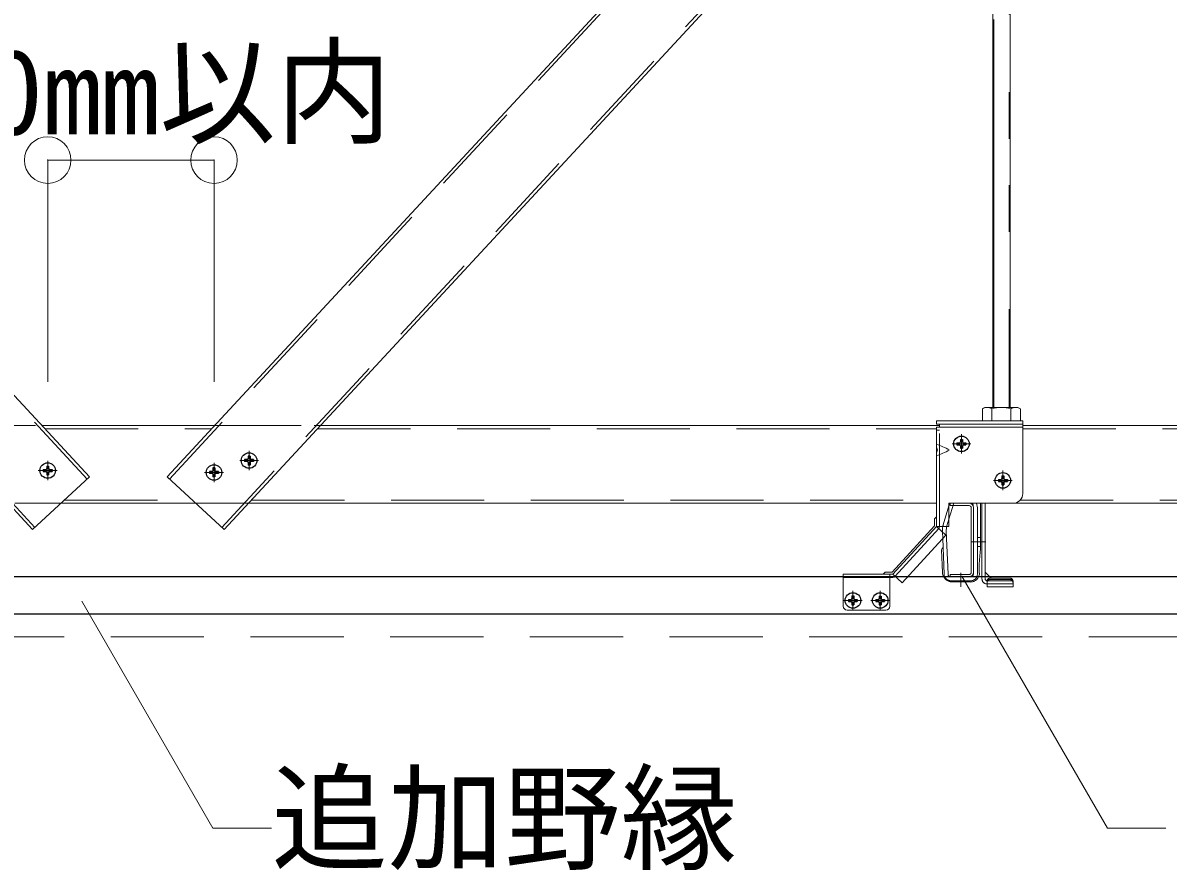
# Model space of a CAD drawing. Units: millimetres on the paper, with parts at other scales. Extents: x -195 to 195, y -140 to 138.
# Drawn here: x -164.66 to -149.91, y 15.74 to 26.66 of the extents above; entities that cross this region are included whole.
import ezdxf
from ezdxf.enums import TextEntityAlignment as Align

# ---------------------------------------------------------------- set-up
doc = ezdxf.new("R2010")
doc.units = ezdxf.units.MM
doc.header["$PDMODE"] = 32
doc.header["$PDSIZE"] = 0.6
for name, pattern in [('CHAIN1', [8, 5, -1, 1, -1]), ('DASHED1', [1.8, 1.2, -0.6]), ('DOUBLE_CHAIN1', [8.8, 5, -1, 0.6, -0.6, 0.6, -1])]:
    doc.linetypes.add(name, pattern=pattern)
for name, color, linetype, lineweight in [('7-0_中心線', 4, 'CHAIN1', 9), ('7-1_吊り材', 7, 'Continuous', 18), ('7-2_野縁受け', 3, 'Continuous', 18), ('7-3_野縁', 2, 'Continuous', 25), ('7-4_ブレース・補強材', 3, 'DASHED1', 18), ('7-5_寸法', 4, 'Continuous', 9), ('7-6_文字', 3, 'Continuous', 18), ('7-B_補強金具・金具・その他', 3, 'Continuous', 18), ('7-C_ビス・アンカーボルト・強調図形', 2, 'Continuous', 25), ('7-D_パネル', 4, 'Continuous', 9)]:
    doc.layers.add(name, color=color, linetype=linetype, lineweight=lineweight)
doc.styles.add('ＭＳ ゴシック', font='')
doc.styles.get('ＭＳ ゴシック').set_extended_font_data('MS Gothic')

msp = doc.modelspace()

# ---------------------------------------------------------------- linework, layer by layer
at = {"layer": '7-0_中心線'}
for p, q in [((-152.569, 21.107), (-152.569, 21.357)), ((-161.749, 20.891), (-161.749, 21.141)), ((-152.69, 21.231), (-152.448, 21.231)), ((-164.344, 20.763), (-164.344, 21.013)), ((-162.201, 20.738), (-162.201, 20.988)), ((-161.628, 21.016), (-161.87, 21.016)), ((-164.465, 20.887), (-164.223, 20.887)), ((-162.08, 20.862), (-162.322, 20.862)), ((-152.036, 20.636), (-152.036, 20.886)), ((-152.157, 20.76), (-151.914, 20.76)), ((-152.446, 19.966), (-152.254, 19.966)), ((-152.578, 19.57), (-152.578, 19.388)), ((-153.968, 19.088), (-153.968, 19.338)), ((-153.616, 19.087), (-153.616, 19.337)), ((-154.09, 19.212), (-153.847, 19.212)), ((-153.738, 19.212), (-153.495, 19.212))]:
    msp.add_line(p, q, dxfattribs=at)
at = {"layer": '7-1_吊り材'}
for p, q in [((-152.167, 31.766), (-152.167, 21.702)), ((-151.942, 31.766), (-151.942, 21.702)), ((-152.267, 21.702), (-152.3, 21.683)), ((-152.267, 21.702), (-151.842, 21.702)), ((-151.842, 21.702), (-151.81, 21.683)), ((-152.3, 21.624), (-152.3, 21.683)), ((-152.3, 21.527), (-152.3, 21.624)), ((-152.177, 21.624), (-152.177, 21.683)), ((-152.177, 21.527), (-152.177, 21.624)), ((-151.932, 21.624), (-151.932, 21.683)), ((-151.932, 21.527), (-151.932, 21.624)), ((-151.81, 21.624), (-151.81, 21.683)), ((-151.81, 21.527), (-151.81, 21.624)), ((-152.73, 20.261), (-152.668, 20.466)), ((-152.729, 20.435), (-152.72, 20.466)), ((-152.424, 20.466), (-152.414, 20.408)), ((-152.414, 20.408), (-152.414, 19.553)), ((-152.374, 20.466), (-152.364, 20.408)), ((-152.364, 19.553), (-152.364, 20.408)), ((-152.326, 19.859), (-152.326, 20.466)), ((-152.814, 20.095), (-152.814, 20.105)), ((-152.742, 19.552), (-152.765, 20.107)), ((-152.792, 19.55), (-152.811, 20.013)), ((-152.813, 19.571), (-152.825, 19.865)), ((-152.327, 19.834), (-152.337, 19.731)), ((-152.414, 19.74), (-152.414, 19.741)), ((-152.339, 19.563), (-152.339, 19.698)), ((-152.364, 19.606), (-152.364, 19.607))]:
    msp.add_line(p, q, dxfattribs=at)
at = {"layer": '7-1_吊り材', "linetype": 'DOUBLE_CHAIN1'}
for p, q in [((-152.153, 21.702), (-152.153, 31.766)), ((-151.956, 31.766), (-151.956, 21.702))]:
    msp.add_line(p, q, dxfattribs=at)
at = {"layer": '7-1_吊り材', "linetype": 'DASHED1'}
for p, q in [((-152.804, 20.187), (-152.73, 20.434)), ((-152.756, 20.173), (-152.73, 20.261)), ((-152.811, 20.013), (-152.814, 20.095)), ((-152.364, 20.022), (-152.326, 20.022)), ((-152.364, 19.909), (-152.326, 19.909)), ((-152.705, 19.516), (-152.451, 19.516)), ((-152.705, 19.466), (-152.451, 19.466)), ((-152.688, 19.451), (-152.451, 19.451)), ((-152.628, 19.466), (-152.628, 19.451)), ((-152.528, 19.466), (-152.528, 19.451)), ((-152.503, 19.466), (-152.505, 19.466))]:
    msp.add_line(p, q, dxfattribs=at)
at = {"layer": '7-1_吊り材'}
for centre, radius, start, end in [((-152.22, 21.533), 0.17, 96.3429, 118.0413), ((-152.243, 21.58), 0.122, 57.5712, 88.0446), ((-152.055, 21.297), 0.405, 72.412, 107.588), ((-151.867, 21.58), 0.122, 91.9554, 122.4288), ((-151.89, 21.533), 0.17, 61.9587, 83.6571), ((-152.565, 20.115), 0.25, 168.3445, 182.3187), ((-152.565, 20.115), 0.2, 165.3726, 182.3187), ((-152.751, 19.84), 0.078, 134.9801, 161.3976), ((-152.576, 19.859), 0.25, 354.294, 0), ((-151.964, 19.698), 0.375, 175, 180), ((-152.688, 19.576), 0.125, 182.3187, 208.6854), ((-152.705, 19.553), 0.0875, 182.3187, 205.3769), ((-152.705, 19.553), 0.0375, 182.3187, 270), ((-152.451, 19.553), 0.0375, 270, 0), ((-152.451, 19.553), 0.0875, 334.6231, 0), ((-152.451, 19.563), 0.113, 335.025, 0)]:
    msp.add_arc(centre, radius, start, end, dxfattribs=at)
at = {"layer": '7-1_吊り材', "linetype": 'DASHED1'}
for centre, radius, start, end in [((-152.565, 20.115), 0.25, 163.2308, 168.3445), ((-152.565, 20.115), 0.2, 163.2308, 165.3726), ((-152.688, 19.576), 0.125, 208.6854, 270), ((-152.705, 19.553), 0.0875, 205.3769, 270), ((-152.451, 19.553), 0.0875, 270, 334.6231), ((-152.451, 19.563), 0.113, 270, 335.025)]:
    msp.add_arc(centre, radius, start, end, dxfattribs=at)
at = {"layer": '7-2_野縁受け', "linetype": 'DASHED1'}
for p, q in [((-165.701, 21.466), (-164.416, 21.466)), ((-164.379, 21.426), (-162.231, 21.426)), ((-162.276, 21.466), (-160.909, 21.466)), ((-160.868, 21.426), (-152.892, 21.426)), ((-151.779, 21.426), (-130.392, 21.426)), ((-164.767, 20.466), (-164.293, 20.466)), ((-164.129, 20.506), (-162.481, 20.506)), ((-162.317, 20.466), (-161.843, 20.466)), ((-161.72, 20.506), (-152.892, 20.506)), ((-151.813, 20.506), (-130.392, 20.506))]:
    msp.add_line(p, q, dxfattribs=at)
at = {"layer": '7-2_野縁受け'}
for p, q in [((-164.416, 21.466), (-162.276, 21.466)), ((-160.909, 21.466), (-152.852, 21.466)), ((-151.779, 21.466), (-130.352, 21.466)), ((-164.293, 20.466), (-162.317, 20.466)), ((-161.843, 20.466), (-152.892, 20.466)), ((-152.73, 20.466), (-152.485, 20.466)), ((-152.73, 20.466), (-152.73, 20.436)), ((-152.73, 20.466), (-152.485, 20.466)), ((-152.73, 20.466), (-152.73, 20.436)), ((-152.714, 20.466), (-152.469, 20.466)), ((-152.714, 20.466), (-152.714, 20.436)), ((-152.469, 20.436), (-152.714, 20.436)), ((-152.444, 19.571), (-152.444, 20.411)), ((-152.414, 19.571), (-152.414, 20.411)), ((-151.904, 20.466), (-130.392, 20.466)), ((-152.714, 19.546), (-152.714, 19.516)), ((-152.469, 19.546), (-152.714, 19.546)), ((-152.469, 19.516), (-152.714, 19.516))]:
    msp.add_line(p, q, dxfattribs=at)
for centre, radius, start, end in [((-152.469, 20.411), 0.055, 360, 90), ((-152.469, 20.411), 0.025, 360, 90), ((-152.469, 19.571), 0.025, 270, 360), ((-152.469, 19.571), 0.055, 270, 360)]:
    msp.add_arc(centre, radius, start, end, dxfattribs=at)
at = {"layer": '7-3_野縁'}
for p, q in [((-125.865, 19.516), (-178.304, 19.516)), ((-178.304, 19.041), (-125.865, 19.041))]:
    msp.add_line(p, q, dxfattribs=at)
at = {"layer": '7-4_ブレース・補強材'}
for p, q in [((-173.075, 30.757), (-163.834, 20.778)), ((-153.535, 30.757), (-162.776, 20.778)), ((-173.746, 30.128), (-164.509, 20.153)), ((-152.864, 30.128), (-162.101, 20.153))]:
    msp.add_line(p, q, dxfattribs=at)
at = {"layer": '7-5_寸法', "color": 3, "lineweight": 18}
for p, q in [((-153.564, 30.785), (-162.11, 21.556)), ((-173.775, 30.101), (-164.539, 20.126)), ((-152.835, 30.101), (-162.071, 20.126)), ((-162.11, 21.556), (-162.805, 20.805)), ((-164.539, 20.126), (-163.805, 20.805)), ((-162.071, 20.126), (-162.805, 20.805))]:
    msp.add_line(p, q, dxfattribs=at)
at = {"layer": '7-5_寸法'}
msp.add_line((-164.344, 24.89), (-164.344, 22.031), dxfattribs=at)
at = {"layer": '7-5_寸法', "color": 3, "lineweight": 18}
msp.add_lwpolyline([(-173.046, 30.785), (-164.5, 21.556), (-163.805, 20.805)], dxfattribs=at)
at = {"layer": '7-5_寸法'}
msp.add_lwpolyline([(-164.344, 24.89), (-163.305, 24.89), (-162.201, 24.89), (-162.201, 22.031)], dxfattribs=at)
at = {"layer": '7-5_寸法', "color": 7}
for p in [(-164.344, 24.89), (-162.201, 24.89)]:
    msp.add_point(p, dxfattribs=at)
at = {"layer": '7-6_文字', "color": 7}
for p, q in [((-152.564, 19.526), (-150.689, 16.277)), ((-163.905, 19.202), (-162.216, 16.277)), ((-162.216, 16.277), (-161.462, 16.277)), ((-150.689, 16.277), (-149.935, 16.277))]:
    msp.add_line(p, q, dxfattribs=at)
at = {"layer": '7-B_補強金具・金具・その他'}
for p, q in [((-152.892, 21.527), (-152.892, 21.487)), ((-152.892, 21.527), (-151.779, 21.527)), ((-152.892, 21.487), (-151.779, 21.487)), ((-152.892, 21.447), (-151.779, 21.447)), ((-152.892, 21.447), (-152.852, 21.447)), ((-152.892, 21.447), (-152.892, 20.166)), ((-152.852, 21.447), (-152.852, 21.487)), ((-151.779, 20.591), (-151.779, 21.527)), ((-151.779, 21.447), (-151.779, 21.447)), ((-152.73, 20.466), (-152.73, 20.166)), ((-151.904, 20.466), (-152.73, 20.466)), ((-152.305, 19.516), (-152.305, 20.466)), ((-152.305, 19.718), (-152.305, 20.408)), ((-152.264, 19.516), (-152.264, 20.466)), ((-153.463, 19.575), (-152.917, 20.175)), ((-153.452, 19.55), (-152.892, 20.166)), ((-152.772, 20.056), (-152.892, 20.166)), ((-152.73, 20.166), (-152.892, 20.166)), ((-153.332, 19.441), (-152.772, 20.056)), ((-153.452, 19.55), (-154.092, 19.55)), ((-153.577, 19.55), (-153.552, 19.575)), ((-153.463, 19.575), (-153.552, 19.575)), ((-153.492, 19.138), (-153.492, 19.55)), ((-153.492, 19.51), (-153.452, 19.51)), ((-153.452, 19.55), (-153.332, 19.441)), ((-152.264, 19.577), (-152.203, 19.516)), ((-153.542, 19.088), (-154.042, 19.088))]:
    msp.add_line(p, q, dxfattribs=at)
at = {"layer": '7-B_補強金具・金具・その他', "linetype": 'DASHED1'}
for p, q in [((-153.422, 19.524), (-152.862, 20.139)), ((-153.492, 19.51), (-154.092, 19.51)), ((-152.305, 19.516), (-152.305, 19.488)), ((-152.264, 19.516), (-152.264, 19.491)), ((-152.203, 19.516), (-152.187, 19.5)), ((-151.945, 19.5), (-152.199, 19.5)), ((-151.945, 19.482), (-152.199, 19.482)), ((-152.242, 19.426), (-152.239, 19.426)), ((-152.239, 19.466), (-152.239, 19.466)), ((-152.239, 19.466), (-151.905, 19.466)), ((-152.239, 19.46), (-152.239, 19.386)), ((-152.239, 19.426), (-151.905, 19.426)), ((-151.905, 19.386), (-152.239, 19.386)), ((-151.905, 19.46), (-151.905, 19.386))]:
    msp.add_line(p, q, dxfattribs=at)
msp.add_lwpolyline([(-152.852, 20.166), (-152.852, 21.407), (-152.892, 21.407)], dxfattribs=at)
at = {"layer": '7-B_補強金具・金具・その他'}
for points in [[(-152.892, 20.291), (-152.917, 20.266), (-152.917, 20.175)], [(-154.092, 19.138), (-154.092, 19.55), (-154.092, 19.51)]]:
    msp.add_lwpolyline(points, dxfattribs=at)
for centre, radius, start, end in [((-153.114, 20.488), 0.769, 59.7781, 73.2166), ((-152.744, 21.213), 0.148, 185.5926, 204.362), ((-152.744, 21.091), 0.148, 155.638, 174.4074), ((-153.114, 21.816), 0.769, 286.7834, 300.2219), ((-151.904, 20.591), 0.125, 270, 0), ((-152.892, 20.166), 0.04, 317.6848, 0), ((-153.452, 19.55), 0.04, 270, 317.6848), ((-154.042, 19.138), 0.05, 180, 270), ((-153.542, 19.138), 0.05, 270, 0)]:
    msp.add_arc(centre, radius, start, end, dxfattribs=at)
at = {"layer": '7-B_補強金具・金具・その他', "linetype": 'DASHED1'}
for centre, radius, start, end in [((-152.242, 19.488), 0.0625, 180, 270), ((-152.239, 19.491), 0.025, 180, 270), ((-152.199, 19.46), 0.04, 90, 180), ((-152.199, 19.442), 0.04, 90, 180), ((-151.945, 19.46), 0.04, 0, 90), ((-151.945, 19.442), 0.04, 0, 90)]:
    msp.add_arc(centre, radius, start, end, dxfattribs=at)
at = {"layer": '7-C_ビス・アンカーボルト・強調図形'}
for p, q in [((-152.582, 21.289), (-152.582, 21.256)), ((-152.582, 21.289), (-152.557, 21.289)), ((-152.557, 21.289), (-152.557, 21.256)), ((-152.627, 21.244), (-152.627, 21.219)), ((-152.627, 21.244), (-152.594, 21.244)), ((-152.627, 21.219), (-152.594, 21.219)), ((-152.582, 21.206), (-152.582, 21.174)), ((-152.582, 21.174), (-152.557, 21.174)), ((-152.557, 21.206), (-152.557, 21.174)), ((-152.544, 21.244), (-152.512, 21.244)), ((-152.544, 21.219), (-152.512, 21.219)), ((-152.512, 21.244), (-152.512, 21.219)), ((-161.807, 21.028), (-161.807, 21.003)), ((-161.774, 21.028), (-161.807, 21.028)), ((-161.774, 21.003), (-161.807, 21.003)), ((-161.762, 21.073), (-161.762, 21.041)), ((-161.737, 21.073), (-161.762, 21.073)), ((-161.762, 20.991), (-161.762, 20.958)), ((-161.737, 20.958), (-161.762, 20.958)), ((-161.737, 21.073), (-161.737, 21.041)), ((-161.737, 20.991), (-161.737, 20.958)), ((-161.692, 21.028), (-161.724, 21.028)), ((-161.692, 21.003), (-161.724, 21.003)), ((-161.692, 21.028), (-161.692, 21.003)), ((-164.402, 20.9), (-164.402, 20.875)), ((-164.402, 20.9), (-164.369, 20.9)), ((-164.402, 20.875), (-164.369, 20.875)), ((-164.357, 20.945), (-164.357, 20.912)), ((-164.357, 20.945), (-164.332, 20.945)), ((-164.357, 20.862), (-164.357, 20.83)), ((-164.357, 20.83), (-164.332, 20.83)), ((-164.332, 20.945), (-164.332, 20.912)), ((-164.332, 20.862), (-164.332, 20.83)), ((-164.319, 20.9), (-164.287, 20.9)), ((-164.319, 20.875), (-164.287, 20.875)), ((-164.287, 20.9), (-164.287, 20.875)), ((-162.259, 20.875), (-162.259, 20.85)), ((-162.226, 20.875), (-162.259, 20.875)), ((-162.226, 20.85), (-162.259, 20.85)), ((-162.214, 20.92), (-162.214, 20.887)), ((-162.189, 20.92), (-162.214, 20.92)), ((-162.214, 20.837), (-162.214, 20.805)), ((-162.189, 20.92), (-162.189, 20.887)), ((-162.189, 20.837), (-162.189, 20.805)), ((-162.144, 20.875), (-162.176, 20.875)), ((-162.144, 20.85), (-162.176, 20.85)), ((-162.144, 20.875), (-162.144, 20.85)), ((-152.048, 20.818), (-152.048, 20.785)), ((-152.048, 20.818), (-152.023, 20.818)), ((-152.023, 20.818), (-152.023, 20.785)), ((-162.189, 20.805), (-162.214, 20.805)), ((-152.093, 20.773), (-152.093, 20.748)), ((-152.093, 20.773), (-152.061, 20.773)), ((-152.093, 20.748), (-152.061, 20.748)), ((-152.048, 20.735), (-152.048, 20.703)), ((-152.048, 20.703), (-152.023, 20.703)), ((-152.023, 20.735), (-152.023, 20.703)), ((-152.011, 20.773), (-151.978, 20.773)), ((-152.011, 20.748), (-151.978, 20.748)), ((-151.978, 20.773), (-151.978, 20.748)), ((-154.026, 19.225), (-154.026, 19.2)), ((-154.026, 19.225), (-153.993, 19.225)), ((-154.026, 19.2), (-153.993, 19.2)), ((-153.981, 19.27), (-153.981, 19.237)), ((-153.981, 19.27), (-153.956, 19.27)), ((-153.981, 19.187), (-153.981, 19.155)), ((-153.956, 19.27), (-153.956, 19.237)), ((-153.956, 19.187), (-153.956, 19.155)), ((-153.943, 19.225), (-153.911, 19.225)), ((-153.943, 19.2), (-153.911, 19.2)), ((-153.911, 19.225), (-153.911, 19.2)), ((-153.674, 19.224), (-153.674, 19.199)), ((-153.674, 19.224), (-153.641, 19.224)), ((-153.674, 19.199), (-153.641, 19.199)), ((-153.629, 19.269), (-153.629, 19.237)), ((-153.629, 19.269), (-153.604, 19.269)), ((-153.629, 19.187), (-153.629, 19.154)), ((-153.604, 19.269), (-153.604, 19.237)), ((-153.604, 19.187), (-153.604, 19.154)), ((-153.591, 19.224), (-153.559, 19.224)), ((-153.591, 19.199), (-153.559, 19.199)), ((-153.559, 19.224), (-153.559, 19.199)), ((-153.981, 19.155), (-153.956, 19.155)), ((-153.629, 19.154), (-153.604, 19.154))]:
    msp.add_line(p, q, dxfattribs=at)
for centre in [(-152.569, 21.231), (-161.749, 21.016), (-164.344, 20.887), (-162.201, 20.862), (-152.036, 20.76), (-153.968, 19.212), (-153.616, 19.212)]:
    msp.add_circle(centre, 0.1, dxfattribs=at)
for centre, start, end in [((-152.594, 21.256), 270, 0), ((-152.544, 21.256), 180, 270), ((-152.594, 21.206), 0, 90), ((-152.544, 21.206), 90, 180), ((-161.774, 21.041), 270, 0), ((-161.774, 20.991), 0, 90), ((-161.724, 21.041), 180, 270), ((-161.724, 20.991), 90, 180), ((-164.369, 20.912), 270, 0), ((-164.369, 20.862), 0, 90), ((-164.319, 20.912), 180, 270), ((-164.319, 20.862), 90, 180), ((-162.226, 20.887), 270, 0), ((-162.226, 20.837), 0, 90), ((-162.176, 20.887), 180, 270), ((-162.176, 20.837), 90, 180), ((-152.061, 20.785), 270, 0), ((-152.061, 20.735), 0, 90), ((-152.011, 20.785), 180, 270), ((-152.011, 20.735), 90, 180), ((-153.993, 19.237), 270, 0), ((-153.993, 19.187), 0, 90), ((-153.943, 19.237), 180, 270), ((-153.943, 19.187), 90, 180), ((-153.641, 19.237), 270, 0), ((-153.641, 19.187), 0, 90), ((-153.591, 19.237), 180, 270), ((-153.591, 19.187), 90, 180)]:
    msp.add_arc(centre, 0.0125, start, end, dxfattribs=at)
at = {"layer": '7-D_パネル', "linetype": 'DASHED1'}
for p, q in [((-181.53, 19.041), (-124.017, 19.041)), ((-181.53, 18.741), (-124.017, 18.741))]:
    msp.add_line(p, q, dxfattribs=at)

# ---------------------------------------------------------------- texts
at = {"layer": '7-5_寸法', "style": 'ＭＳ ゴシック'}
msp.add_text('100mm以内', height=1.1, dxfattribs=at).set_placement((-166.648, 24.89), align=Align.BOTTOM_LEFT)
at = {"layer": '7-6_文字', "color": 7, "style": 'ＭＳ ゴシック'}
msp.add_text('追加野縁', height=1.1, dxfattribs=at).set_placement((-161.462, 15.527), align=Align.BOTTOM_LEFT)

doc.saveas('drawing.dxf')
